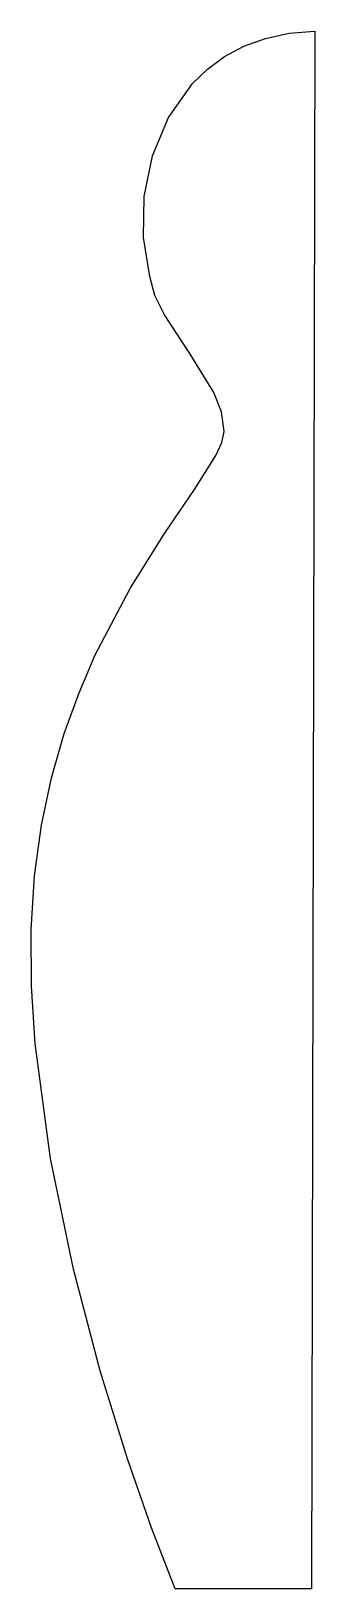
# Model space of a CAD drawing. Extents: x -16.4 to 0, y 0 to 90.
import ezdxf

# ---------------------------------------------------------------- set-up
doc = ezdxf.new("R2010")
doc.units = 0

msp = doc.modelspace()

# ---------------------------------------------------------------- linework, layer by layer
at = {"layer": 'Camada 1'}
for p, q in [((-1.49952, 89.87863), (0, 90)), ((0, 90), (-0.193754, 0)), ((0, 90), (0, 90)), ((-5.228539, 88.530098), (-4.1118, 89.128128)), ((-4.1118, 89.128128), (-2.869456, 89.582822)), ((-2.869456, 89.582822), (-1.49952, 89.87863)), ((-6.221663, 87.80428), (-5.228539, 88.530098)), ((-7.093163, 86.966226), (-6.221663, 87.80428)), ((-8.479245, 85.015606), (-7.093163, 86.966226)), ((-9.402701, 82.802639), (-8.479245, 85.015606)), ((-9.879446, 80.451724), (-9.402701, 82.802639)), ((-9.925397, 78.087261), (-9.879446, 80.451724)), ((-9.55647, 75.83365), (-9.925397, 78.087261)), ((-9.258387, 74.724477), (-9.55647, 75.83365)), ((-8.712441, 73.6115), (-9.258387, 74.724477)), ((-7.235551, 71.375546), (-8.712441, 73.6115)), ((-5.842976, 69.128606), (-7.235551, 71.375546)), ((-5.402423, 68.001898), (-5.842976, 69.128606)), ((-5.25189, 66.8735), (-5.402423, 68.001898)), ((-5.383297, 66.24295), (-5.25189, 66.8735)), ((-5.732789, 65.477437), (-5.383297, 66.24295)), ((-6.963919, 63.523592), (-5.732789, 65.477437)), ((-8.701051, 60.976111), (-6.963919, 63.523592)), ((-10.699958, 57.799138), (-8.701051, 60.976111)), ((-12.716413, 53.956815), (-10.699958, 57.799138)), ((-13.6549, 51.774944), (-12.716413, 53.956815)), ((-14.506189, 49.413289), (-13.6549, 51.774944)), ((-15.23975, 46.867369), (-14.506189, 49.413289)), ((-15.825057, 44.132703), (-15.23975, 46.867369)), ((-16.231579, 41.204807), (-15.825057, 44.132703)), ((-16.42879, 38.0792), (-16.231579, 41.204807)), ((-16.407498, 34.81624), (-16.42879, 38.0792)), ((-16.196444, 31.503239), (-16.407498, 34.81624)), ((-15.310543, 24.870923), (-16.196444, 31.503239)), ((-13.982075, 18.469868), (-15.310543, 24.870923)), ((-12.422025, 12.587687), (-13.982075, 18.469868)), ((-10.84138, 7.511996), (-12.422025, 12.587687)), ((-9.451127, 3.530408), (-10.84138, 7.511996)), ((-8.08574, 0), (-9.451127, 3.530408)), ((-0.193754, 0), (-8.08574, 0))]:
    msp.add_line(p, q, dxfattribs=at)

doc.saveas('drawing.dxf')
